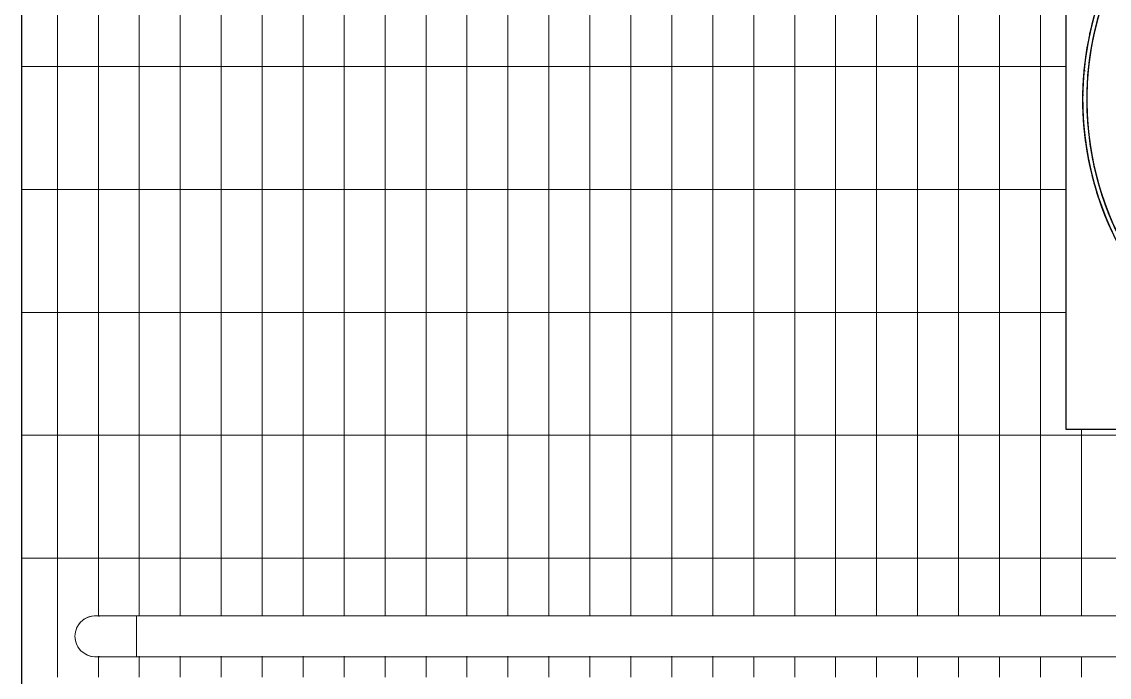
# Model space of a CAD drawing. Header units: millimetres. Extents: x -4391136 to -1798569, y -886572 to -291056.
# Drawn here: x -2387931 to -2386603, y -331587 to -330787 of the extents above; entities that cross this region are included whole.
import ezdxf

# ---------------------------------------------------------------- set-up
doc = ezdxf.new("R2010")
doc.units = ezdxf.units.MM
for name, color, linetype in [('_PP-Dim', 1, 'Continuous'), ('Xref-C-1-PP17-AR-2214-01-B$0$A-FLOR-E', 251, 'Continuous'), ('Xref-C-1-PP17-AR-2214-01-B$0$A-FLOR-HRAL', 251, 'Continuous'), ('Xref-C-1-PP17-AR-2214-01-B$0$A-FLOR-PATT', 251, 'Continuous'), ('Xref-C-1-PP17-AR-2214-01-B$0$A-GENM', 251, 'Continuous'), ('Xref-C-1-PP17-AR-2214-01-B$0$WALL-E', 251, 'Continuous')]:
    doc.layers.add(name, color=color, linetype=linetype)

# ---------------------------------------------------------------- blocks, each defined once
blk = doc.blocks.new('Xref-C-1-PP17-AR-2214-01-B$0$DPA_GM-Cage Ladder_No RC stand - H8700-19601082-ENTRANCE 2 - LOWER ROOF FLOOR PLAN01-flat-1')
at = {"layer": 'Xref-C-1-PP17-AR-2214-01-B$0$A-GENM'}
for p, q in [((784.5333333332092, 253.3412686392548), (784.6502918563783, 252.0936116109951)), ((784.6502918563783, 252.0936116109951), (784.5333333332092, 253.3412686392548)), ((120, 247.5), (25.00000000046566, 247.5)), ((25.00000000046566, 247.5), (125, 247.5)), ((125, 247.5), (120, 247.5)), ((125, 225), (125, 247.5)), ((125, 247.5), (125, 225)), ((678.0713207274675, 227.5), (305, 227.5)), ((305, 227.5), (305, 222.5)), ((400.3939201417379, 227.5), (305, 227.5)), ((400.3939201417379, 227.5), (678.0713207274675, 227.5)), ((24.71869435440749, 225), (80, 225)), ((80, 220), (24.71869435440749, 220)), ((80, 225), (30, 225)), ((30, 220), (80, 220)), ((80, 225), (305, 225)), ((305, 225), (80, 225)), ((80, 220), (305, 220)), ((305, 220), (80, 220)), ((125, 197.5), (125, 220)), ((125, 220), (125, 197.5)), ((305, 222.5), (679.0434464099817, 222.5)), ((305, 222.5), (333.416984627489, 222.5)), ((305, 220), (355, 220)), ((405, 220), (305, 220)), ((341.907054296229, 222.5), (359.7362111830153, 222.5)), ((355, 220), (355, 100)), ((355, 100), (355, 220)), ((355, 220), (355, 100)), ((355, 100), (355, 220)), ((355, 220), (355, 100)), ((355, 100), (355, 220)), ((355, 220), (355, 100)), ((355, 100), (355, 220)), ((355, 220), (660.7046767794527, 220)), ((355, 220), (405, 220)), ((355, 220), (355, 100)), ((355, 95), (355, 220)), ((367.918632987421, 222.5), (382.0068731918, 222.5)), ((387.6209181449376, 222.5), (399.1751731927507, 222.5)), ((679.0434464099817, 222.5), (400.3939201417379, 222.5)), ((405, 100), (405, 222.5)), ((404.9999999967404, 219.9999999994179), (404.9999999967404, 222.4999999994179)), ((405, 100), (405, 222.5)), ((405, 100), (405, 220)), ((405, 220), (405, 100)), ((405, 220), (660.7046767794527, 220)), ((660.7046767794527, 220), (405, 220)), ((405, 100), (405, 220)), ((405, 220), (405, 100)), ((405, 220), (660.7046767794527, 220)), ((660.7046767794527, 220), (405, 220)), ((405, 100), (405, 220)), ((405, 220), (405, 100)), ((405, 220), (660.7046767794527, 220)), ((660.7046767794527, 220), (405, 220)), ((405, 220), (405, 100)), ((660.7046767794527, 220), (405, 220)), ((405, 220), (405, 95)), ((125, 197.5), (25.00000000046566, 197.5)), ((25.00000000046566, 197.5), (120, 197.5)), ((120, 197.5), (125, 197.5)), ((130, 147.5), (125, 147.5)), ((125, 147.5), (130, 147.5)), ((125, 95), (125, 147.5)), ((125, 95), (125, 147.5)), ((130, 147.5), (125, 147.5)), ((125, 147.5), (130, 147.5)), ((125, 95), (125, 147.5)), ((125, 95), (125, 147.5)), ((130, 147.5), (130, 100)), ((130, 100), (130, 147.5)), ((130, 147.5), (130, 100)), ((130, 100), (130, 147.5)), ((125, -345), (125, 95)), ((280, 95), (125, 95)), ((125, 95), (355, 95)), ((355, 95), (125, 95)), ((125, 95), (355, 95)), ((355, 95), (125, 95)), ((125, -345), (125, 95)), ((125, 95), (300, 95)), ((300, 95), (125, 95)), ((125, 95), (125, -345)), ((130, 100), (355, 100)), ((355, 100), (130, 100)), ((130, 100), (355, 100)), ((355, 100), (130, 100)), ((280, -345), (280, 95)), ((300, 95), (300, -345)), ((300, -345), (300, 95)), ((355, 100), (355, 95)), ((355, 100), (355, 95)), ((355, 95), (355, 100)), ((355, 100), (355, 95)), ((355, 95), (355, 100)), ((355, 95), (355, 100)), ((355, 100), (355, 95)), ((355, 95), (405, 95)), ((405, 95), (355, 95)), ((405, 95), (355, 95)), ((355, 95), (405, 95)), ((362.4999999967404, 94.99999999941792), (362.4999999967404, -345.0000000005821)), ((362.4999999967404, 94.99999999941792), (362.4999999967404, -345.0000000005821)), ((362.4999999967404, 94.99999999941792), (362.4999999967404, -345.0000000005821)), ((362.4999999967404, 94.99999999941792), (362.4999999967404, -345.0000000005821)), ((362.4999999967404, 94.99999999941792), (362.4999999967404, -345.0000000005821)), ((362.4999999967404, 94.99999999941792), (362.4999999967404, -345.0000000005821)), ((362.4999999967404, 94.99999999941792), (362.4999999967404, -345.0000000005821)), ((362.4999999967404, 94.99999999941792), (362.4999999967404, -345.0000000005821)), ((362.4999999967404, 94.99999999941792), (362.4999999967404, -345.0000000005821)), ((362.4999999967404, 94.99999999941792), (362.4999999967404, -345.0000000005821)), ((362.4999999967404, 94.99999999941792), (362.4999999967404, -345.0000000005821)), ((362.4999999967404, 94.99999999941792), (362.4999999967404, -345.0000000005821)), ((362.4999999967404, 94.99999999941792), (362.4999999967404, -345.0000000005821)), ((362.4999999967404, 94.99999999941792), (362.4999999967404, -345.0000000005821)), ((362.4999999967404, 94.99999999941792), (362.4999999967404, -345.0000000005821)), ((362.4999999967404, 94.99999999941792), (362.4999999967404, -345.0000000005821)), ((362.4999999967404, 94.99999999941792), (362.4999999967404, -345.0000000005821)), ((362.4999999967404, 94.99999999941792), (362.4999999967404, -345.0000000005821)), ((362.4999999967404, 94.99999999941792), (362.4999999967404, -345.0000000005821)), ((362.4999999967404, 94.99999999941792), (362.4999999967404, -345.0000000005821)), ((362.4999999967404, 94.99999999941792), (362.4999999967404, -345.0000000005821)), ((362.4999999967404, 94.99999999941792), (362.4999999967404, -345.0000000005821)), ((362.4999999967404, 94.99999999941792), (362.4999999967404, -345.0000000005821)), ((362.4999999967404, 94.99999999941792), (362.4999999967404, -345.0000000005821)), ((362.4999999967404, 94.99999999941792), (362.4999999967404, -345.0000000005821)), ((362.4999999967404, 94.99999999941792), (362.4999999967404, -345.0000000005821)), ((362.4999999967404, 94.99999999941792), (362.4999999967404, -345.0000000005821)), ((362.4999999967404, 94.99999999941792), (362.4999999967404, -345.0000000005821)), ((362.4999999967404, 94.99999999941792), (362.4999999967404, -345.0000000005821)), ((363.0962980398908, 95), (396.6348173194565, 95)), ((396.6348173194565, 95), (363.0962980398908, 95)), ((363.0962980398908, 95), (396.6348173194565, 95)), ((396.6348173194565, 95), (363.0962980398908, 95)), ((363.0962980398908, 95), (396.6348173194565, 95)), ((396.6348173194565, 95), (363.0962980398908, 95)), ((363.0962980398908, 95), (396.6348173194565, 95)), ((396.6348173194565, 95), (363.0962980398908, 95)), ((363.0962980398908, 95), (396.6348173194565, 95)), ((396.6348173194565, 95), (363.0962980398908, 95)), ((363.0962980398908, 95), (396.6348173194565, 95)), ((396.6348173194565, 95), (363.0962980398908, 95)), ((363.0962980398908, 95), (396.6348173194565, 95)), ((396.6348173194565, 95), (363.0962980398908, 95)), ((363.0962980398908, 95), (396.6348173194565, 95)), ((396.6348173194565, 95), (363.0962980398908, 95)), ((363.0962980398908, 95), (396.6348173194565, 95)), ((396.6348173194565, 95), (363.0962980398908, 95)), ((363.0962980398908, 95), (396.6348173194565, 95)), ((396.6348173194565, 95), (363.0962980398908, 95)), ((363.0962980398908, 95), (396.6348173194565, 95)), ((396.6348173194565, 95), (363.0962980398908, 95)), ((363.0962980398908, 95), (396.6348173194565, 95)), ((396.6348173194565, 95), (363.0962980398908, 95)), ((363.0962980398908, 95), (396.6348173194565, 95)), ((396.6348173194565, 95), (363.0962980398908, 95)), ((363.0962980398908, 95), (396.6348173194565, 95)), ((396.6348173194565, 95), (363.0962980398908, 95)), ((363.0962980398908, 95), (396.6348173194565, 95)), ((396.6348173194565, 95), (363.0962980398908, 95)), ((363.0962980398908, 95), (396.6348173194565, 95)), ((396.6348173194565, 95), (363.0962980398908, 95)), ((363.0962980398908, 95), (396.6348173194565, 95)), ((396.6348173194565, 95), (363.0962980398908, 95)), ((363.0962980398908, 95), (396.6348173194565, 95)), ((396.6348173194565, 95), (363.0962980398908, 95)), ((363.0962980398908, 95), (396.6348173194565, 95)), ((396.6348173194565, 95), (363.0962980398908, 95)), ((363.0962980398908, 95), (396.6348173194565, 95)), ((396.6348173194565, 95), (363.0962980398908, 95)), ((363.0962980398908, 95), (396.6348173194565, 95)), ((396.6348173194565, 95), (363.0962980398908, 95)), ((363.0962980398908, 95), (396.6348173194565, 95)), ((396.6348173194565, 95), (363.0962980398908, 95)), ((363.0962980398908, 95), (396.6348173194565, 95)), ((396.6348173194565, 95), (363.0962980398908, 95)), ((363.0962980398908, 95), (396.6348173194565, 95)), ((396.6348173194565, 95), (363.0962980398908, 95)), ((363.0962980398908, 95), (396.6348173194565, 95)), ((396.6348173194565, 95), (363.0962980398908, 95)), ((363.0962980398908, 95), (396.6348173194565, 95)), ((396.6348173194565, 95), (363.0962980398908, 95)), ((363.0962980398908, 95), (396.6348173194565, 95)), ((396.6348173194565, 95), (363.0962980398908, 95)), ((363.0962980398908, 95), (396.6348173194565, 95)), ((396.6348173194565, 95), (363.0962980398908, 95)), ((363.0962980398908, 95), (396.6348173194565, 95)), ((396.6348173194565, 95), (363.0962980398908, 95)), ((397.4999999967404, -345.0000000005821), (397.4999999967404, 94.99999999941792)), ((397.4999999967404, -345.0000000005821), (397.4999999967404, 94.99999999941792)), ((397.4999999967404, -345.0000000005821), (397.4999999967404, 94.99999999941792)), ((397.4999999967404, -345.0000000005821), (397.4999999967404, 94.99999999941792)), ((397.4999999967404, -345.0000000005821), (397.4999999967404, 94.99999999941792)), ((397.4999999967404, -345.0000000005821), (397.4999999967404, 94.99999999941792)), ((397.4999999967404, -345.0000000005821), (397.4999999967404, 94.99999999941792)), ((397.4999999967404, -345.0000000005821), (397.4999999967404, 94.99999999941792)), ((397.4999999967404, -345.0000000005821), (397.4999999967404, 94.99999999941792)), ((397.4999999967404, -345.0000000005821), (397.4999999967404, 94.99999999941792)), ((397.4999999967404, -345.0000000005821), (397.4999999967404, 94.99999999941792)), ((397.4999999967404, -345.0000000005821), (397.4999999967404, 94.99999999941792)), ((397.4999999967404, -345.0000000005821), (397.4999999967404, 94.99999999941792)), ((397.4999999967404, -345.0000000005821), (397.4999999967404, 94.99999999941792)), ((397.4999999967404, -345.0000000005821), (397.4999999967404, 94.99999999941792)), ((397.4999999967404, -345.0000000005821), (397.4999999967404, 94.99999999941792)), ((397.4999999967404, -345.0000000005821), (397.4999999967404, 94.99999999941792)), ((397.4999999967404, -345.0000000005821), (397.4999999967404, 94.99999999941792)), ((397.4999999967404, -345.0000000005821), (397.4999999967404, 94.99999999941792)), ((397.4999999967404, -345.0000000005821), (397.4999999967404, 94.99999999941792)), ((397.4999999967404, -345.0000000005821), (397.4999999967404, 94.99999999941792)), ((397.4999999967404, -345.0000000005821), (397.4999999967404, 94.99999999941792)), ((397.4999999967404, -345.0000000005821), (397.4999999967404, 94.99999999941792)), ((397.4999999967404, -345.0000000005821), (397.4999999967404, 94.99999999941792)), ((397.4999999967404, -345.0000000005821), (397.4999999967404, 94.99999999941792)), ((397.4999999967404, -345.0000000005821), (397.4999999967404, 94.99999999941792)), ((397.4999999967404, -345.0000000005821), (397.4999999967404, 94.99999999941792)), ((397.4999999967404, -345.0000000005821), (397.4999999967404, 94.99999999941792)), ((397.4999999967404, -345.0000000005821), (397.4999999967404, 94.99999999941792)), ((517.5103307547979, 105), (405, 105)), ((405, 105), (517.5103307547979, 105)), ((517.5103307547979, 105), (405, 105)), ((405, 105), (517.5103307547979, 105)), ((517.5103307547979, 105), (405, 105)), ((405, 105), (517.5103307547979, 105)), ((517.5103307547979, 105), (405, 105)), ((405, 105), (517.5103307547979, 105)), ((405, 104.4464200589573), (405, 100)), ((405, 100), (405, 104.4464200589573)), ((405, 104.4464200589573), (405, 100)), ((405, 100), (405, 104.4464200589573)), ((405, 104.4464200589573), (405, 100)), ((405, 100), (405, 104.4464200589573)), ((405, 104.4464200589573), (405, 100)), ((405, 100), (405, 104.4464200589573)), ((405, 100), (520, 100)), ((520, 100), (405, 100)), ((405, 100), (520, 100)), ((520, 100), (405, 100)), ((405, 100), (520, 100)), ((520, 100), (405, 100)), ((405, 100), (520, 100)), ((520, 100), (405, 100)), ((405, 95), (405, 100)), ((405, 100), (405, 95)), ((405, 95), (405, 100)), ((1198.34126863908, -89.53333333332557), (1196.854708458297, -89.67268724145833)), ((1196.854708458297, -89.67268724145833), (1198.34126863908, -89.53333333332557)), ((1196.854708458297, -160.3273127584253), (1198.34126863908, -160.4666666666162)), ((1198.34126863908, -160.4666666666162), (1196.854708458297, -160.3273127584253)), ((280, -345), (125, -345)), ((355, -345), (125, -345)), ((125, -397.5), (125, -345)), ((125, -345), (355, -345)), ((125, -397.5), (125, -345)), ((355, -345), (125, -345)), ((125, -397.5), (125, -345)), ((125, -345), (355, -345)), ((125, -397.5), (125, -345)), ((300, -345), (125, -345)), ((125, -345), (300, -345)), ((405, -345), (355, -345)), ((355, -470), (355, -345)), ((355, -345), (355, -350)), ((355, -345), (405, -345)), ((355, -350), (355, -345)), ((355, -345), (355, -350)), ((355, -350), (355, -345)), ((355, -345), (355, -350)), ((355, -350), (355, -345)), ((355, -345), (405, -345)), ((405, -345), (355, -345)), ((355, -345), (355, -350)), ((363.0962980398908, -345), (367.1334999296814, -345)), ((367.1334999296814, -345), (363.0962980398908, -345)), ((363.0962980398908, -345), (367.1334999296814, -345)), ((367.1334999296814, -345), (363.0962980398908, -345)), ((363.0962980398908, -345), (367.1334999296814, -345)), ((367.1334999296814, -345), (363.0962980398908, -345)), ((363.0962980398908, -345), (367.1334999296814, -345)), ((367.1334999296814, -345), (363.0962980398908, -345)), ((363.0962980398908, -345), (367.1334999296814, -345)), ((367.1334999296814, -345), (363.0962980398908, -345)), ((363.0962980398908, -345), (367.1334999296814, -345)), ((367.1334999296814, -345), (363.0962980398908, -345)), ((363.0962980398908, -345), (367.1334999296814, -345)), ((367.1334999296814, -345), (363.0962980398908, -345)), ((363.0962980398908, -345), (367.1334999296814, -345)), ((367.1334999296814, -345), (363.0962980398908, -345)), ((363.0962980398908, -345), (367.1334999296814, -345)), ((367.1334999296814, -345), (363.0962980398908, -345)), ((363.0962980398908, -345), (367.1334999296814, -345)), ((367.1334999296814, -345), (363.0962980398908, -345)), ((363.0962980398908, -345), (367.1334999296814, -345)), ((367.1334999296814, -345), (363.0962980398908, -345)), ((363.0962980398908, -345), (367.1334999296814, -345)), ((367.1334999296814, -345), (363.0962980398908, -345)), ((363.0962980398908, -345), (367.1334999296814, -345)), ((367.1334999296814, -345), (363.0962980398908, -345)), ((363.0962980398908, -345), (367.1334999296814, -345)), ((367.1334999296814, -345), (363.0962980398908, -345)), ((363.0962980398908, -345), (367.1334999296814, -345)), ((367.1334999296814, -345), (363.0962980398908, -345)), ((363.0962980398908, -345), (367.1334999296814, -345)), ((367.1334999296814, -345), (363.0962980398908, -345)), ((363.0962980398908, -345), (367.1334999296814, -345)), ((367.1334999296814, -345), (363.0962980398908, -345)), ((363.0962980398908, -345), (367.1334999296814, -345)), ((367.1334999296814, -345), (363.0962980398908, -345)), ((363.0962980398908, -345), (367.1334999296814, -345)), ((367.1334999296814, -345), (363.0962980398908, -345)), ((363.0962980398908, -345), (367.1334999296814, -345)), ((367.1334999296814, -345), (363.0962980398908, -345)), ((363.0962980398908, -345), (367.1334999296814, -345)), ((367.1334999296814, -345), (363.0962980398908, -345)), ((363.0962980398908, -345), (367.1334999296814, -345)), ((367.1334999296814, -345), (363.0962980398908, -345)), ((363.0962980398908, -345), (367.1334999296814, -345)), ((367.1334999296814, -345), (363.0962980398908, -345)), ((363.0962980398908, -345), (367.1334999296814, -345)), ((367.1334999296814, -345), (363.0962980398908, -345)), ((363.0962980398908, -345), (367.1334999296814, -345)), ((367.1334999296814, -345), (363.0962980398908, -345)), ((363.0962980398908, -345), (367.1334999296814, -345)), ((367.1334999296814, -345), (363.0962980398908, -345)), ((363.0962980398908, -345), (367.1334999296814, -345)), ((367.1334999296814, -345), (363.0962980398908, -345)), ((363.0962980398908, -345), (367.1334999296814, -345)), ((367.1334999296814, -345), (363.0962980398908, -345)), ((363.0962980398908, -345), (367.1334999296814, -345)), ((367.1334999296814, -345), (363.0962980398908, -345)), ((367.6256313291378, -345), (396.6348173194565, -345)), ((396.6348173194565, -345), (367.6256313291378, -345)), ((367.6256313291378, -345), (396.6348173194565, -345)), ((396.6348173194565, -345), (367.6256313291378, -345)), ((367.6256313291378, -345), (396.6348173194565, -345)), ((396.6348173194565, -345), (367.6256313291378, -345)), ((367.6256313291378, -345), (396.6348173194565, -345)), ((396.6348173194565, -345), (367.6256313291378, -345)), ((367.6256313291378, -345), (396.6348173194565, -345)), ((396.6348173194565, -345), (367.6256313291378, -345)), ((367.6256313291378, -345), (396.6348173194565, -345)), ((396.6348173194565, -345), (367.6256313291378, -345)), ((367.6256313291378, -345), (396.6348173194565, -345)), ((396.6348173194565, -345), (367.6256313291378, -345)), ((367.6256313291378, -345), (396.6348173194565, -345)), ((396.6348173194565, -345), (367.6256313291378, -345)), ((367.6256313291378, -345), (396.6348173194565, -345)), ((396.6348173194565, -345), (367.6256313291378, -345)), ((367.6256313291378, -345), (396.6348173194565, -345)), ((396.6348173194565, -345), (367.6256313291378, -345)), ((367.6256313291378, -345), (396.6348173194565, -345)), ((396.6348173194565, -345), (367.6256313291378, -345)), ((367.6256313291378, -345), (396.6348173194565, -345)), ((396.6348173194565, -345), (367.6256313291378, -345)), ((367.6256313291378, -345), (396.6348173194565, -345)), ((396.6348173194565, -345), (367.6256313291378, -345)), ((367.6256313291378, -345), (396.6348173194565, -345)), ((396.6348173194565, -345), (367.6256313291378, -345)), ((367.6256313291378, -345), (396.6348173194565, -345)), ((396.6348173194565, -345), (367.6256313291378, -345)), ((367.6256313291378, -345), (396.6348173194565, -345)), ((396.6348173194565, -345), (367.6256313291378, -345)), ((367.6256313291378, -345), (396.6348173194565, -345)), ((396.6348173194565, -345), (367.6256313291378, -345)), ((367.6256313291378, -345), (396.6348173194565, -345)), ((396.6348173194565, -345), (367.6256313291378, -345)), ((367.6256313291378, -345), (396.6348173194565, -345)), ((396.6348173194565, -345), (367.6256313291378, -345)), ((367.6256313291378, -345), (396.6348173194565, -345)), ((396.6348173194565, -345), (367.6256313291378, -345)), ((367.6256313291378, -345), (396.6348173194565, -345)), ((396.6348173194565, -345), (367.6256313291378, -345)), ((367.6256313291378, -345), (396.6348173194565, -345)), ((396.6348173194565, -345), (367.6256313291378, -345)), ((367.6256313291378, -345), (396.6348173194565, -345)), ((396.6348173194565, -345), (367.6256313291378, -345)), ((367.6256313291378, -345), (396.6348173194565, -345)), ((396.6348173194565, -345), (367.6256313291378, -345)), ((367.6256313291378, -345), (396.6348173194565, -345)), ((396.6348173194565, -345), (367.6256313291378, -345)), ((367.6256313291378, -345), (396.6348173194565, -345)), ((396.6348173194565, -345), (367.6256313291378, -345)), ((367.6256313291378, -345), (396.6348173194565, -345)), ((396.6348173194565, -345), (367.6256313291378, -345)), ((367.6256313291378, -345), (396.6348173194565, -345)), ((396.6348173194565, -345), (367.6256313291378, -345)), ((367.6256313291378, -345), (396.6348173194565, -345)), ((396.6348173194565, -345), (367.6256313291378, -345)), ((405, -345), (405, -470)), ((405, -350), (405, -345)), ((405, -345), (405, -350)), ((405, -350), (405, -345)), ((355, -350), (130, -350)), ((130, -350), (130, -397.5)), ((130, -350), (355, -350)), ((130, -397.5), (130, -350)), ((355, -350), (130, -350)), ((130, -350), (130, -397.5)), ((130, -350), (355, -350)), ((130, -397.5), (130, -350)), ((355, -350), (355, -470)), ((355, -470), (355, -350)), ((355, -350), (355, -470)), ((355, -470), (355, -350)), ((355, -350), (355, -470)), ((355, -470), (355, -350)), ((355, -350), (355, -470)), ((355, -470), (355, -350)), ((355, -350), (355, -470)), ((405, -470), (405, -350)), ((405, -350), (405, -470)), ((520, -350), (405, -350)), ((405, -350), (405, -354.1689009916154)), ((405, -354.1689009916154), (405, -350)), ((405, -350), (520, -350)), ((405, -470), (405, -350)), ((405, -350), (405, -470)), ((520, -350), (405, -350)), ((405, -350), (405, -354.1689009916154)), ((405, -354.1689009916154), (405, -350)), ((405, -350), (520, -350)), ((405, -470), (405, -350)), ((405, -350), (405, -470)), ((520, -350), (405, -350)), ((405, -350), (405, -354.1689009916154)), ((405, -354.1689009916154), (405, -350)), ((405, -350), (520, -350)), ((405, -472.5), (405, -350)), ((405, -350), (405, -470)), ((520, -350), (405, -350)), ((405, -350), (405, -354.1689009916154)), ((405, -354.1689009916154), (405, -350)), ((405, -350), (520, -350)), ((405, -472.5), (405, -350)), ((405, -355), (517.5103307547979, -355)), ((517.5103307547979, -355), (405, -355)), ((405, -355), (517.5103307547979, -355)), ((517.5103307547979, -355), (405, -355)), ((405, -355), (517.5103307547979, -355)), ((517.5103307547979, -355), (405, -355)), ((405, -355), (517.5103307547979, -355)), ((517.5103307547979, -355), (405, -355)), ((130, -397.5), (125, -397.5)), ((125, -397.5), (130, -397.5)), ((130, -397.5), (125, -397.5)), ((125, -397.5), (130, -397.5)), ((120, -447.5), (25.00000000046566, -447.5)), ((25.00000000046566, -447.5), (125, -447.5)), ((125, -447.5), (120, -447.5)), ((125, -470), (125, -447.5)), ((125, -447.5), (125, -470)), ((24.71869435440749, -470), (80, -470)), ((80, -475), (24.71869435440749, -475)), ((80, -470), (30, -470)), ((30, -475), (80, -475)), ((305, -470), (80, -470)), ((80, -470), (305, -470)), ((305, -475), (80, -475)), ((80, -475), (305, -475)), ((125, -497.5), (125, -475)), ((125, -475), (125, -497.5)), ((355, -470), (305, -470)), ((305, -470), (405, -470)), ((679.0434464099817, -472.5), (305, -472.5)), ((305, -472.5), (305, -477.5)), ((333.416984627489, -472.5), (305, -472.5)), ((305, -477.5), (678.0713207274675, -477.5)), ((305, -477.5), (400.3939201417379, -477.5)), ((359.7362111830153, -472.5), (341.907054296229, -472.5)), ((660.7046767794527, -470), (355, -470)), ((405, -470), (355, -470)), ((382.0068731918, -472.5), (367.918632987421, -472.5)), ((399.1751731927507, -472.5), (387.6209181449376, -472.5)), ((400.3939201417379, -472.5), (679.0434464099817, -472.5)), ((678.0713207274675, -477.5), (400.3939201417379, -477.5)), ((660.7046767794527, -470), (405, -470)), ((405, -470), (660.7046767794527, -470)), ((660.7046767794527, -470), (405, -470)), ((405, -470), (660.7046767794527, -470)), ((660.7046767794527, -470), (405, -470)), ((405, -470), (660.7046767794527, -470)), ((405, -470), (660.7046767794527, -470)), ((404.9999999967404, -472.5000000005821), (404.9999999967404, -470.0000000005821)), ((125, -497.5), (25.00000000046566, -497.5)), ((25.00000000046566, -497.5), (120, -497.5)), ((120, -497.5), (125, -497.5)), ((784.6502918563783, -502.0936116109369), (784.5333333332092, -503.3412686391966)), ((784.5333333332092, -503.3412686391966), (784.6502918563783, -502.0936116109369))]:
    blk.add_line(p, q, dxfattribs=at)
for centre, radius, start, end in [((820, -125), 380.0000000000003, 248.0685806827577, 111.9314193172423), ((820, -125), 380.0000000000003, 0.02103232404958948, 111.9314193172423), ((820, -125), 380.0000000000002, 91.98451101440389, 96.8268939508944), ((820, -125), 380.0000000000002, 91.98451101440389, 96.8268939508944), ((820, -125), 380.0000000000001, 95.36016817981313, 96.8268939508944), ((820, -125), 380.0000000000002, 95.36016817981313, 96.8268939508944), ((820, -125), 380.0000000000001, 95.36016817981313, 96.8268939508944), ((820, -125), 380.0000000000002, 95.36016817981313, 96.8268939508944), ((820, -125), 379.9999999999999, 95.36016817981313, 96.8268939508944), ((820, -125), 380.0000000000002, 95.36016817981313, 96.8268939508944), ((820, -124.9999999999418), 380.0000000000001, 93.11852086635277, 95.35540060921474), ((820, -124.9999999999418), 380.0000000000002, 93.11852086635277, 95.35540060921474), ((820, -125), 380.0000000000001, 91.98451101440389, 93.12195460506179), ((820, -125), 380.0000000000001, 91.98451101440389, 93.12195460506179), ((820, -125), 380.0000000000002, 91.98451101440389, 93.12195460506179), ((820, -125), 380.0000000000001, 91.98451101440389, 93.12195460506179), ((820, -125), 380.0000000000002, 91.98451101440389, 93.12195460506179), ((820, -125), 380.0000000000002, 91.98451101440389, 93.12195460506179), ((820, -124.9999999999418), 380.0000000000001, 84.64459939078527, 91.09946993205189), ((820, -124.9999999999418), 380.0000000000001, 84.64459939078527, 91.09946993205189), ((820, -125), 380.0000000000002, 81.76396954026531, 86.57463597623178), ((820, -125), 380.0000000000001, 81.76396954026531, 86.57463597623178), ((820, -125), 380.0000000000002, 81.76396954026531, 84.64978378124182), ((820, -125), 380, 81.76396954026531, 84.64978378124182), ((820, -125), 380.0000000000002, 81.76396954026531, 84.64978378124182), ((820, -125), 380.0000000000001, 81.76396954026531, 84.64978378124182), ((820, -125), 380.0000000000002, 81.76396954026531, 84.64978378124182), ((820, -125), 380.0000000000001, 81.76396954026531, 84.64978378124182), ((820, -125), 375.0000000000003, 247.9210312052437, 112.0789687947563), ((820, -125), 375.0000000000001, 0.02131305218191263, 112.0789687947563), ((820, -125), 379.9999999999999, 102.2050627559271, 107.0731241766243), ((820, -125), 380.0000000000003, 102.2050627559271, 107.0731241766243), ((820, -125), 380, 102.2050627559271, 107.0731241766243), ((820, -125), 380.0000000000003, 102.2050627559271, 107.0731241766243), ((820, -125), 379.9999999999999, 102.2050627559271, 107.0731241766243), ((820, -125), 380.0000000000003, 102.2050627559271, 107.0731241766243), ((820, -125), 379.9999999999999, 102.2050627559271, 107.0731241766243), ((820, -125), 380.0000000000003, 102.2050627559271, 107.0731241766243), ((820, -125), 375.0000000000002, 96.69158194745178, 102.0623111951524), ((820, -125), 375, 96.69158194745178, 102.0623111951524), ((820, -125), 375.0000000000003, 96.69158194745178, 102.0623111951524), ((820, -125), 375, 96.69158194745178, 102.0623111951524), ((820, -125), 375.0000000000003, 96.69158194745178, 102.0623111951524), ((820, -125), 375, 96.69158194745178, 102.0623111951524), ((820, -125), 375.0000000000003, 96.69158194745178, 102.0623111951524), ((820, -125), 375, 96.69158194745178, 102.0623111951524), ((820, -124.9999999999418), 375.0000000000001, 91.43164512156915, 92.45427247845149), ((820, -124.9999999999418), 375.0000000000001, 91.43164512156915, 92.45427247845149), ((820, -125), 375.0000000000002, 86.45364982955508, 91.85607500530926), ((820, -125), 375.0000000000002, 86.45364982955508, 91.85607500530926), ((820, -125), 375.0000000000001, 86.45364982955508, 91.42834775468145), ((820, -125), 375.0000000000001, 86.45364982955508, 91.42834775468145), ((820, -125), 375.0000000000002, 86.45364982955508, 91.42834775468145), ((820, -125), 375.0000000000002, 86.45364982955508, 91.42834775468145), ((820, -125), 375.0000000000001, 86.45364982955508, 91.42834775468145), ((820, -125), 375.0000000000001, 86.45364982955508, 91.42834775468145), ((820, -125), 375, 76.20729138988862, 81.6498399243073), ((820, -125), 375.0000000000002, 76.20729138988862, 81.6498399243073), ((820, -125), 375.0000000000001, 76.20729138988862, 81.6498399243073), ((820, -125), 375.0000000000002, 76.20729138988862, 81.6498399243073), ((820, -125), 375, 76.20729138988862, 81.6498399243073), ((820, -125), 375.0000000000002, 76.20729138988862, 81.6498399243073), ((820, -125), 375.0000000000001, 76.20729138988862, 81.6498399243073), ((820, -125), 375.0000000000002, 76.20729138988862, 81.6498399243073), ((820, -125), 380.0000000000003, 71.54343827964442, 76.31393949156411), ((820, -125), 380, 71.54343827964442, 76.31393949156411), ((820, -125), 380.0000000000003, 71.54343827964442, 76.31393949156411), ((820, -125), 379.9999999999999, 71.54343827964442, 76.31393949156411), ((820, -125), 380.0000000000003, 71.54343827964442, 76.31393949156411), ((820, -125), 380, 71.54343827964442, 76.31393949156411), ((820, -125), 380.0000000000003, 71.54343827964442, 76.31393949156411), ((820, -125), 379.9999999999999, 71.54343827964442, 76.31393949156411), ((820, -125), 375.0000000000004, 106.9234952935674, 143.1301023434838), ((820, -125), 374.9999999999999, 106.9234952935674, 143.1301023434838), ((820, -125), 375.0000000000004, 106.9234952935674, 143.1301023434838), ((820, -125), 374.9999999999999, 106.9234952935674, 143.1301023434838), ((820, -125), 375.0000000000004, 106.9234952935674, 143.1301023434838), ((820, -125), 374.9999999999999, 106.9234952935674, 143.1301023434838), ((820, -125), 375.0000000000004, 106.9234952935674, 143.1301023434838), ((820, -125), 374.9999999999999, 106.9234952935674, 143.1301023434838), ((820, -125), 374.9999999999999, 65.94861759170742, 71.44360598691709), ((820, -125), 375.0000000000003, 65.94861759170742, 71.44360598691709), ((820, -125), 374.9999999999998, 65.94861759170742, 71.44360598691709), ((820, -125), 375.0000000000003, 65.94861759170742, 71.44360598691709), ((820, -125), 374.9999999999998, 65.94861759170742, 71.44360598691709), ((820, -125), 375.0000000000003, 65.94861759170742, 71.44360598691709), ((820, -125), 374.9999999999999, 65.94861759170742, 71.44360598691709), ((820, -125), 375.0000000000003, 65.94861759170742, 71.44360598691709), ((820, -125), 379.9999999999998, 114.7839780623243, 142.7522190946124), ((820, -125), 380.0000000000005, 114.7839780623243, 142.7522190946124), ((820, -125), 379.9999999999998, 114.7839780623243, 142.7522190946124), ((820, -125), 380.0000000000005, 114.7839780623243, 142.7522190946124), ((820, -125), 379.9999999999998, 114.7839780623243, 142.7522190946124), ((820, -125), 380.0000000000005, 114.7839780623243, 142.7522190946124), ((820, -125), 379.9999999999998, 114.7839780623243, 142.7522190946124), ((820, -125), 380.0000000000005, 114.7839780623243, 142.7522190946124), ((820, -125), 380.0000000000004, 61.32291712189586, 66.04090998176507), ((820, -125), 379.9999999999999, 61.32291712189586, 66.04090998176507), ((820, -125), 380.0000000000004, 61.32291712189586, 66.04090998176507), ((820, -125), 379.9999999999999, 61.32291712189586, 66.04090998176507), ((820, -125), 380.0000000000004, 61.32291712189586, 66.04091001020953), ((820, -125), 379.9999999999999, 61.32291712189586, 66.04091001020953), ((820, -125), 380.0000000000003, 61.32291712189586, 66.04090998176507), ((820, -125), 379.9999999999998, 61.32291712189586, 66.04090998176507), ((820, -125), 374.9999999999998, 55.67091098655195, 61.23737315343332), ((820, -125), 375.0000000000005, 55.67091098655195, 61.23737315343332), ((820, -125), 374.9999999999998, 55.67091098655195, 61.23737315343332), ((820, -125), 375.0000000000003, 55.67091098655195, 61.23737315343332), ((820, -125), 374.9999999999998, 55.67091098655195, 61.23737315343332), ((820, -125), 375.0000000000003, 55.67091098655195, 61.23737315343332), ((820, -125), 374.9999999999999, 55.67091098655195, 61.23737315343332), ((820, -125), 375.0000000000004, 55.67091098655195, 61.23737315343332), ((820, -125), 380.0000000000004, 51.32706462649349, 55.74882073252002), ((820, -125), 379.9999999999998, 51.32706462649349, 55.74882073252002), ((820, -125), 380.0000000000004, 51.32706462649349, 55.74882073252002), ((820, -125), 379.9999999999998, 51.32706462649349, 55.74882073252002), ((820, -125), 380.0000000000004, 51.32706462649349, 55.74882073252002), ((820, -125), 379.9999999999998, 51.32706462649349, 55.74882073252002), ((820, -125), 380.0000000000004, 51.32706462649349, 55.74882073252002), ((820, -125), 379.9999999999998, 51.32706462649349, 55.74882073252002), ((820, -125), 374.9999999999998, 45.36148304340537, 51.03114148851928), ((820, -125), 375.0000000000004, 45.36148304340537, 51.03114148851928), ((820, -125), 374.9999999999998, 45.36148304340537, 51.03114148851928), ((820, -125), 375.0000000000003, 45.36148304340537, 51.03114148851928), ((820, -125), 374.9999999999998, 45.36148304340537, 51.03114148851928), ((820, -125), 375.0000000000003, 45.36148304340537, 51.03114148851928), ((820, -125), 374.9999999999998, 45.36148304340537, 51.03114148851928), ((820, -125), 375.0000000000003, 45.36148304340537, 51.03114148851928), ((820, -125), 380.0000000000005, 41.06165168329775, 45.42496543449718), ((820, -125), 379.9999999999997, 41.06165168329775, 45.42496543449718), ((820, -125), 380.0000000000005, 41.06165168329775, 45.42496543449718), ((820, -125), 379.9999999999998, 41.06165168329775, 45.42496543449718), ((820, -125), 380.0000000000005, 41.06165168329775, 45.42496543449718), ((820, -125), 379.9999999999998, 41.06165168329775, 45.42496543449718), ((820, -125), 380.0000000000005, 41.06165168329775, 45.42496543449718), ((820, -125), 379.9999999999998, 41.06165168329775, 45.42496543449718), ((820, -125), 374.9999999999998, 34.99314409369742, 40.82491091056234), ((820, -125), 375.0000000000005, 34.99314409369742, 40.82491091056234), ((820, -125), 374.9999999999997, 34.99314409369742, 40.82491091056234), ((820, -125), 375.0000000000005, 34.99314409369742, 40.82491091056234), ((820, -125), 374.9999999999997, 34.99314409369742, 40.82491091056234), ((820, -125), 375.0000000000004, 34.99314409369742, 40.82491091056234), ((820, -125), 374.9999999999997, 34.99314409369742, 40.82491091056234), ((820, -125), 375.0000000000005, 34.99314409369742, 40.82491091056234), ((820, -125), 380.0000000000004, 30.79623877741736, 35.04211644448458), ((820, -125), 379.9999999999998, 30.79623877741736, 35.04211644448458), ((820, -125), 380.0000000000004, 30.79623877741736, 35.04211644448458), ((820, -125), 379.9999999999998, 30.79623877741736, 35.04211644448458), ((820, -125), 380.0000000000004, 30.79623877741736, 35.04211644448458), ((820, -125), 379.9999999999998, 30.79623877741736, 35.04211644448458), ((820, -125), 380.0000000000004, 30.79623877741736, 35.04211644448458), ((820, -125), 379.9999999999998, 30.79623877741736, 35.04211644448458), ((820, -125), 374.9999999999998, 20.44715747256991, 30.6573832002955), ((820, -125), 375.0000000000003, 20.44715747256991, 30.6573832002955), ((820, -125), 374.9999999999998, 20.44715747256991, 30.6573832002955), ((820, -125), 375.0000000000003, 20.44715747256991, 30.6573832002955), ((820, -125), 374.9999999999999, 20.44715747256991, 30.6573832002955), ((820, -125), 375.0000000000003, 20.44715747256991, 30.6573832002955), ((820, -125), 374.9999999999998, 20.44715747256991, 30.6573832002955), ((820, -125), 375.0000000000003, 20.44715747256991, 30.6573832002955), ((820, -125), 380.0000000000003, 20.53082584089652, 24.52948165554428), ((820, -125), 379.9999999999999, 20.53082584089652, 24.52948165554428), ((820, -125), 380.0000000000003, 20.53082584089652, 24.52948165554428), ((820, -125), 379.9999999999999, 20.53082584089652, 24.52948165554428), ((820, -125), 380.0000000000003, 20.53082584089652, 24.52948165554428), ((820, -125), 379.9999999999998, 20.53082584089652, 24.52948165554428), ((820, -125), 380.0000000000003, 20.53082584089652, 24.52948165554428), ((820, -125), 379.9999999999999, 20.53082584089652, 24.52948165554428), ((820, -125), 374.9999999999998, 10.22357873550901, 20.37985498672909), ((820, -125), 375.0000000000002, 10.22357873550901, 20.37985498672909), ((820, -125), 374.9999999999998, 10.22357873550901, 20.37985498672909), ((820, -125), 375.0000000000002, 10.22357873550901, 20.37985498672909), ((820, -125), 374.9999999999999, 10.22357873550901, 20.37985498672909), ((820, -125), 375.0000000000002, 10.22357873550901, 20.37985498672909), ((820, -125), 374.9999999999998, 10.22357873550901, 20.37985498672909), ((820, -125), 375.0000000000002, 10.22357873550901, 20.37985498672909), ((820, -125), 380.0000000000002, 10.26541292298453, 13.62748985392432), ((820, -125), 379.9999999999999, 10.26541292298453, 13.62748985392432), ((820, -125), 380.0000000000002, 10.26541292298453, 13.62748985392432), ((820, -125), 379.9999999999999, 10.26541292298453, 13.62748985392432), ((820, -125), 380.0000000000002, 10.26541292298453, 13.62748985392432), ((820, -125), 379.9999999999999, 10.26541292298453, 13.62748985392432), ((820, -125), 380.0000000000002, 10.26541292298453, 13.62748985392432), ((820, -125), 379.9999999999999, 10.26541292298453, 13.62748985392432), ((820, -125), 374.9999999999999, 0.02131381590906693, 10.18936310162296), ((820, -125), 375.0000000000001, 0.02131381590906693, 10.18936310162296), ((820, -125), 374.9999999999999, 0.02131381590906693, 10.18936310162296), ((820, -125), 375.0000000000001, 0.02131381590906693, 10.18936310162296), ((820, -125), 375, 0.02131381590906693, 10.18936310162296), ((820, -125), 375.0000000000001, 0.02131381590906693, 10.18936310162296), ((820, -125), 374.9999999999999, 0.02131381590906693, 10.18936310162296), ((820, -125), 375.0000000000001, 0.02131381590906693, 10.18936310162296), ((820, -124.9999999999418), 380.0000000000001, 0.02095242950817252, 5.355400611601413), ((820, -124.9999999999418), 380.0000000000001, 0.02095242950817252, 5.355400611601413), ((820, -125), 380.0000000000004, 248.0685806827577, 0), ((820, -125), 375.0000000000003, 247.9210312052437, 0), ((820, -125), 375.0000000000005, 349.810636898377, 0), ((820, -125), 375.0000000000001, 349.810636898377, 0), ((820, -125), 375.0000000000005, 349.810636898377, 0), ((820, -125), 375.0000000000001, 349.810636898377, 0), ((820, -125), 375.0000000000005, 349.810636898377, 0), ((820, -125), 374.9999999999999, 349.810636898377, 0), ((820, -125), 375.0000000000005, 349.810636898377, 0), ((820, -125), 375.0000000000001, 349.810636898377, 0), ((820, -124.9999999999418), 380, 354.6445993883986, 0), ((820, -124.9999999999418), 380.0000000000005, 354.6445993883986, 0), ((820, -125), 375.0000000000002, 339.6201450132709, 349.776421264491), ((820, -125), 374.9999999999998, 339.6201450132709, 349.776421264491), ((820, -125), 375.0000000000002, 339.6201450132709, 349.776421264491), ((820, -125), 374.9999999999998, 339.6201450132709, 349.776421264491), ((820, -125), 375.0000000000003, 339.6201450132709, 349.776421264491), ((820, -125), 374.9999999999999, 339.6201450132709, 349.776421264491), ((820, -125), 375.0000000000002, 339.6201450132709, 349.776421264491), ((820, -125), 374.9999999999998, 339.6201450132709, 349.776421264491), ((820, -125), 379.9999999999999, 346.3725101460757, 349.7345870770154), ((820, -125), 380.0000000000003, 346.3725101460757, 349.7345870770154), ((820, -125), 379.9999999999999, 346.3725101460757, 349.7345870770154), ((820, -125), 380.0000000000003, 346.3725101460757, 349.7345870770154), ((820, -125), 379.9999999999999, 346.3725101460757, 349.7345870770154), ((820, -125), 380.0000000000003, 346.3725101460757, 349.7345870770154), ((820, -125), 379.9999999999999, 346.3725101460757, 349.7345870770154), ((820, -125), 380.0000000000003, 346.3725101460757, 349.7345870770154), ((820, -125), 375.0000000000003, 329.3426167997045, 339.5528425274301), ((820, -125), 374.9999999999999, 329.3426167997045, 339.5528425274301), ((820, -125), 375.0000000000003, 329.3426167997045, 339.5528425274301), ((820, -125), 374.9999999999998, 329.3426167997045, 339.5528425274301), ((820, -125), 375.0000000000003, 329.3426167997045, 339.5528425274301), ((820, -125), 374.9999999999998, 329.3426167997045, 339.5528425274301), ((820, -125), 375.0000000000003, 329.3426167997045, 339.5528425274301), ((820, -125), 374.9999999999998, 329.3426167997045, 339.5528425274301), ((820, -125), 379.9999999999998, 335.4705183444557, 339.4691741591035), ((820, -125), 380.0000000000003, 335.4705183444557, 339.4691741591035), ((820, -125), 379.9999999999998, 335.4705183444557, 339.4691741591035), ((820, -125), 380.0000000000003, 335.4705183444557, 339.4691741591035), ((820, -125), 379.9999999999999, 335.4705183444557, 339.4691741591035), ((820, -125), 380.0000000000003, 335.4705183444557, 339.4691741591035), ((820, -125), 379.9999999999998, 335.4705183444557, 339.4691741591035), ((820, -125), 380.0000000000003, 335.4705183444557, 339.4691741591035), ((820, -125), 379.9999999999998, 324.9578835555154, 329.2037612225826), ((820, -125), 380.0000000000003, 324.9578835555154, 329.2037612225826), ((820, -125), 379.9999999999998, 324.9578835555154, 329.2037612225826), ((820, -125), 380.0000000000003, 324.9578835555154, 329.2037612225826), ((820, -125), 379.9999999999998, 324.9578835555154, 329.2037612225826), ((820, -125), 380.0000000000003, 324.9578835555154, 329.2037612225826), ((820, -125), 379.9999999999998, 324.9578835555154, 329.2037612225826), ((820, -125), 380.0000000000003, 324.9578835555154, 329.2037612225826), ((820, -125), 375.0000000000004, 319.1750890894377, 325.0068559063026), ((820, -125), 374.9999999999998, 319.1750890894377, 325.0068559063026), ((820, -125), 375.0000000000004, 319.1750890894377, 325.0068559063026), ((820, -125), 374.9999999999997, 319.1750890894377, 325.0068559063026), ((820, -125), 375.0000000000005, 319.1750890894377, 325.0068559063026), ((820, -125), 374.9999999999998, 319.1750890894377, 325.0068559063026), ((820, -125), 375.0000000000004, 319.1750890894377, 325.0068559063026), ((820, -125), 374.9999999999998, 319.1750890894377, 325.0068559063026), ((820, -125), 380.0000000000004, 217.2477809053876, 245.2160219376757), ((820, -125), 379.9999999999998, 217.2477809053876, 245.2160219376757), ((820, -125), 380.0000000000004, 217.2477809053876, 245.2160219376757), ((820, -125), 379.9999999999998, 217.2477809053876, 245.2160219376757), ((820, -125), 380.0000000000004, 217.2477809053876, 245.2160219376757), ((820, -125), 379.9999999999999, 217.2477809053876, 245.2160219376757), ((820, -125), 380.0000000000004, 217.2477809053876, 245.2160219376757), ((820, -125), 379.9999999999998, 217.2477809053876, 245.2160219376757), ((820, -125), 374.9999999999999, 216.8698976565162, 253.0765047064326), ((820, -125), 375.0000000000003, 216.8698976565162, 253.0765047064326), ((820, -125), 375, 216.8698976565162, 253.0765047064326), ((820, -125), 375.0000000000003, 216.8698976565162, 253.0765047064326), ((820, -125), 375.0000000000001, 216.8698976565162, 253.0765047064326), ((820, -125), 375.0000000000004, 216.8698976565162, 253.0765047064326), ((820, -125), 375, 216.8698976565162, 253.0765047064326), ((820, -125), 375.0000000000003, 216.8698976565162, 253.0765047064326), ((820, -125), 379.9999999999997, 314.5750345655028, 318.9383483167023), ((820, -125), 380.0000000000004, 314.5750345655028, 318.9383483167023), ((820, -125), 379.9999999999997, 314.5750345655028, 318.9383483167023), ((820, -125), 380.0000000000004, 314.5750345655028, 318.9383483167023), ((820, -125), 379.9999999999998, 314.5750345655028, 318.9383483167023), ((820, -125), 380.0000000000004, 314.5750345655028, 318.9383483167023), ((820, -125), 379.9999999999997, 314.5750345655028, 318.9383483167023), ((820, -125), 380.0000000000004, 314.5750345655028, 318.9383483167023), ((820, -125), 375.0000000000004, 308.9688585114807, 314.6385169565946), ((820, -125), 374.9999999999998, 308.9688585114807, 314.6385169565946), ((820, -125), 375.0000000000004, 308.9688585114807, 314.6385169565946), ((820, -125), 374.9999999999997, 308.9688585114807, 314.6385169565946), ((820, -125), 375.0000000000005, 308.9688585114807, 314.6385169565946), ((820, -125), 374.9999999999999, 308.9688585114807, 314.6385169565946), ((820, -125), 375.0000000000004, 308.9688585114807, 314.6385169565946), ((820, -125), 374.9999999999997, 308.9688585114807, 314.6385169565946), ((820, -125), 379.9999999999997, 304.25117926748, 308.6729353735065), ((820, -125), 380.0000000000003, 304.25117926748, 308.6729353735065), ((820, -125), 379.9999999999999, 304.25117926748, 308.6729353735065), ((820, -125), 380.0000000000003, 304.25117926748, 308.6729353735065), ((820, -125), 379.9999999999999, 304.25117926748, 308.6729353735065), ((820, -125), 380.0000000000004, 304.25117926748, 308.6729353735065), ((820, -125), 379.9999999999999, 304.25117926748, 308.6729353735065), ((820, -125), 380.0000000000003, 304.25117926748, 308.6729353735065), ((820, -125), 375.0000000000004, 298.7626268465667, 304.329089013448), ((820, -125), 374.9999999999998, 298.7626268465667, 304.329089013448), ((820, -125), 375.0000000000004, 298.7626268465667, 304.329089013448), ((820, -125), 374.9999999999998, 298.7626268465667, 304.329089013448), ((820, -125), 375.0000000000005, 298.7626268465667, 304.329089013448), ((820, -125), 374.9999999999998, 298.7626268465667, 304.329089013448), ((820, -125), 375.0000000000004, 298.7626268465667, 304.329089013448), ((820, -125), 374.9999999999998, 298.7626268465667, 304.329089013448), ((820, -125), 379.9999999999998, 293.959090018235, 298.6770828781041), ((820, -125), 380.0000000000004, 293.959090018235, 298.6770828781041), ((820, -125), 379.9999999999999, 293.9590899897905, 298.6770828781041), ((820, -125), 380.0000000000003, 293.9590899897905, 298.6770828781041), ((820, -125), 379.9999999999999, 293.959090018235, 298.6770828781041), ((820, -125), 380.0000000000004, 293.959090018235, 298.6770828781041), ((820, -125), 379.9999999999999, 293.959090018235, 298.6770828781041), ((820, -125), 380.0000000000003, 293.959090018235, 298.6770828781041), ((820, -125), 375.0000000000003, 288.5563940130829, 294.0513824082926), ((820, -125), 374.9999999999999, 288.5563940130829, 294.0513824082926), ((820, -125), 375.0000000000003, 288.5563940130829, 294.0513824082926), ((820, -125), 374.9999999999999, 288.5563940130829, 294.0513824082926), ((820, -125), 375.0000000000003, 288.5563940130829, 294.0513824082926), ((820, -125), 374.9999999999999, 288.5563940130829, 294.0513824082926), ((820, -125), 375.0000000000003, 288.5563940130829, 294.0513824082926), ((820, -125), 374.9999999999999, 288.5563940130829, 294.0513824082926), ((820, -125), 380.0000000000003, 252.9268758233757, 257.7949372440729), ((820, -125), 379.9999999999999, 252.9268758233757, 257.7949372440729), ((820, -125), 380.0000000000003, 252.9268758233757, 257.7949372440729), ((820, -125), 379.9999999999999, 252.9268758233757, 257.7949372440729), ((820, -125), 380.0000000000003, 252.9268758233757, 257.7949372440729), ((820, -125), 380.0000000000001, 252.9268758233757, 257.7949372440729), ((820, -125), 380.0000000000003, 252.9268758233757, 257.7949372440729), ((820, -125), 380, 252.9268758233757, 257.7949372440729), ((820, -125), 375.0000000000002, 278.3501600756927, 283.7927086101114), ((820, -125), 375, 278.3501600756927, 283.7927086101114), ((820, -125), 375.0000000000002, 278.3501600756927, 283.7927086101114), ((820, -125), 374.9999999999999, 278.3501600756927, 283.7927086101114), ((820, -125), 375.0000000000003, 278.3501600756927, 283.7927086101114), ((820, -125), 375, 278.3501600756927, 283.7927086101114), ((820, -125), 375.0000000000002, 278.3501600756927, 283.7927086101114), ((820, -125), 374.9999999999999, 278.3501600756927, 283.7927086101114), ((820, -125), 379.9999999999999, 283.6860605084359, 288.4565617203556), ((820, -125), 380.0000000000003, 283.6860605084359, 288.4565617203556), ((820, -125), 380, 283.6860605084359, 288.4565617203556), ((820, -125), 380.0000000000002, 283.6860605084359, 288.4565617203556), ((820, -125), 380.0000000000001, 283.6860605084359, 288.4565617203556), ((820, -125), 380.0000000000003, 283.6860605084359, 288.4565617203556), ((820, -125), 380, 283.6860605084359, 288.4565617203556), ((820, -125), 380.0000000000003, 283.6860605084359, 288.4565617203556), ((820, -125), 374.9999999999999, 257.9376888048476, 263.3084180525482), ((820, -125), 375.0000000000001, 257.9376888048476, 263.3084180525482), ((820, -125), 374.9999999999999, 257.9376888048476, 263.3084180525482), ((820, -125), 375.0000000000002, 257.9376888048476, 263.3084180525482), ((820, -125), 375.0000000000001, 257.9376888048476, 263.3084180525482), ((820, -125), 375.0000000000002, 257.9376888048476, 263.3084180525482), ((820, -125), 374.9999999999999, 257.9376888048476, 263.3084180525482), ((820, -125), 375.0000000000002, 257.9376888048476, 263.3084180525482), ((820, -125), 380.0000000000002, 263.1731060491056, 264.6398318201869), ((820, -125), 380.0000000000001, 263.1731060491056, 264.6398318201869), ((820, -125), 380.0000000000002, 263.1731060491056, 264.6398318201869), ((820, -125), 380, 263.1731060491056, 264.6398318201869), ((820, -125), 380.0000000000003, 263.1731060491056, 264.6398318201869), ((820, -125), 380.0000000000001, 263.1731060491056, 264.6398318201869), ((820, -125), 380.0000000000002, 263.1731060491056, 268.0154889855961), ((820, -125), 380, 263.1731060491056, 268.0154889855961), ((820, -124.9999999999418), 380.0000000000002, 264.6445993907852, 266.8814791336472), ((820, -124.9999999999418), 380.0000000000001, 264.6445993907852, 266.8814791336472), ((820, -125), 380.0000000000002, 266.8780453949382, 268.0154889855961), ((820, -125), 380.0000000000001, 266.8780453949382, 268.0154889855961), ((820, -125), 380.0000000000001, 266.8780453949382, 268.0154889855961), ((820, -125), 380, 266.8780453949382, 268.0154889855961), ((820, -125), 380.0000000000002, 266.8780453949382, 268.0154889855961), ((820, -125), 380.0000000000001, 266.8780453949382, 268.0154889855961), ((820, -124.9999999999418), 375.0000000000001, 267.5457275215485, 268.5683548784309), ((820, -124.9999999999418), 375.0000000000002, 267.5457275215485, 268.5683548784309), ((820, -125), 375.0000000000002, 268.1439249946907, 273.5463501704449), ((820, -125), 375.0000000000001, 268.1439249946907, 273.5463501704449), ((820, -125), 375.0000000000001, 268.5716522453185, 273.5463501704449), ((820, -125), 375.0000000000002, 268.5716522453185, 273.5463501704449), ((820, -125), 375.0000000000001, 268.5716522453185, 273.5463501704449), ((820, -125), 375.0000000000001, 268.5716522453185, 273.5463501704449), ((820, -125), 375.0000000000001, 268.5716522453185, 273.5463501704449), ((820, -125), 375.0000000000001, 268.5716522453185, 273.5463501704449), ((820, -124.9999999999418), 380.0000000000001, 268.9005300679481, 275.3554006092148), ((820, -124.9999999999418), 380.0000000000002, 268.9005300679481, 275.3554006092148), ((820, -125), 380.0000000000001, 273.4253640237683, 278.2360304597347), ((820, -125), 380.0000000000002, 273.4253640237683, 278.2360304597347), ((820, -125), 380.0000000000001, 275.3502162187582, 278.2360304597347), ((820, -125), 380.0000000000002, 275.3502162187582, 278.2360304597347), ((820, -125), 380, 275.3502162187582, 278.2360304597347), ((820, -125), 380.0000000000002, 275.3502162187582, 278.2360304597347), ((820, -125), 380, 275.3502162187582, 278.2360304597347), ((820, -125), 380.0000000000002, 275.3502162187582, 278.2360304597347)]:
    blk.add_arc(centre, radius, start, end, dxfattribs=at)
blk = doc.blocks.new('Xref-C-1-PP17-AR-2214-01-B$0$Top Rail Type - Top Rail_Internal_-V11-ENTRANCE 2 - LOWER ROOF FLOOR PLAN01-flat-1')
at = {"layer": 'Xref-C-1-PP17-AR-2214-01-B$0$A-FLOR-HRAL', "lineweight": 9}
for p, q in [((-2733817.744708746, -509208.9466707953), (-2733817.744708746, -507248.9466707953)), ((-2733767.744708746, -509208.9466707953), (-2733767.744708746, -507248.9466707953)), ((-2733817.744708746, -509208.9466707953), (-2733767.744708746, -509208.9466707953))]:
    blk.add_line(p, q, dxfattribs=at)
blk = doc.blocks.new('Xref-C-1-PP17-AR-2214-01-B$0$Top Rail Type - Top Rail_Internal_-11482200-ENTRANCE 2 - LOWER ROOF FLOOR PLAN01-flat-1')
at = {"layer": 'Xref-C-1-PP17-AR-2214-01-B$0$A-FLOR-HRAL', "lineweight": 9}
for p, q in [((-2733817.744708749, -507248.9466707958), (-2733817.744708749, -509208.9466707958)), ((-2733767.744708749, -509208.9466707958), (-2733767.744708749, -507248.9466707958)), ((-2733768.596563089, -509208.9466707953), (-2733816.892854404, -509208.9466707953)), ((-2733816.892854404, -509208.9466707953), (-2733768.596563089, -509208.9466707953))]:
    blk.add_line(p, q, dxfattribs=at)
blk = doc.blocks.new('Xref-C-1-PP17-AR-2214-01-B$0$Railing - Post Start-V9-ENTRANCE 2 - LOWER ROOF FLOOR PLAN01-flat-2')
at = {"layer": 'Xref-C-1-PP17-AR-2214-01-B$0$A-FLOR-HRAL', "lineweight": 9}
for p, q in [((-50.00000000279397, 49.99999999941792), (-50.00000000279397, -5.820766091346741e-10)), ((-0.8518543429672718, 50.00000000005821), (-49.14814565703273, 50.00000000005821)), ((-49.14814565703273, 50.00000000005821), (-0.8518543429672718, 50.00000000005821)), ((-25, 50), (-49.14814565703273, 50)), ((-49.14814565703273, 50), (-25, 50)), ((-25, 50), (-0.8518543429672718, 50)), ((-0.8518543429672718, 50), (-25, 50)), ((-2.793967723846436e-09, -5.820766091346741e-10), (-2.793967723846436e-09, 24.53157560178079))]:
    blk.add_line(p, q, dxfattribs=at)
at = {"layer": 'Xref-C-1-PP17-AR-2214-01-B$0$A-FLOR-HRAL', "lineweight": 9, "flags": 128}
for points in [[(-50.00000000279397, 49.99999999941792), (-50.00000000279397, 48.00053329009097), (-50.00000000279397, 46.00426530092955), (-50.00000000279397, 44.01438963494729), (-50.00000000279397, 42.03408966871211), (-50.00000000279397, 40.06653345964151), (-50.00000000279397, 38.11486867803615), (-50.00000000279397, 36.1822175711859), (-50.00000000279397, 34.27167196857044), (-50.00000000279397, 32.38628833566327), (-50.00000000279397, 30.52908288396429), (-50.00000000279397, 28.70302674610866), (-50.00000000279397, 26.9110412223381), (-50.00000000279397, 25.15599310718244), (-50.00000000279397, 23.44069010333624), (-50.00000000279397, 21.76787632965716), (-50.00000000279397, 20.1402279312606), (-50.00000000279397, 18.56034879846266), (-50.00000000279397, 17.03076640079962), (-50.00000000279397, 15.55392774386564), (-50.00000000279397, 14.13219545444008), (-50.00000000279397, 12.76784400083125), (-50.00000000279397, 11.46305605443195), (-50.00000000279397, 10.21991899755085), (-50.00000000279397, 9.040421584330034), (-50.00000000279397, 7.926450758997817), (-50.00000000279397, 6.879788637219463), (-50.00000000279397, 5.902109655144159), (-50.00000000279397, 4.994977890572045), (-50.00000000279397, 4.159844560781494), (-50.00000000279397, 3.39804570103297), (-50.00000000279397, 2.710800026892684), (-50.00000000279397, 2.099206984916236), (-50.00000000279397, 1.564244993496686), (-50.00000000279397, 1.106769877602346), (-50.00000000279397, 0.7275134999654256), (-50.00000000279397, 0.4270825898274779), (-50.00000000279397, 0.2059577725012787), (-50.00000000279397, 0.06449280062224716), (-50.00000000279397, 0.002913987904321402), (-50.00000000279397, -6.402842700481415e-10)], [(-2.793967723846436e-09, -6.402842700481415e-10), (-2.793967723846436e-09, 0.03999466635286808), (-2.793967723846436e-09, 0.1599146842490882), (-2.793967723846436e-09, 0.3595682067098096), (-2.793967723846436e-09, 0.6386358306044713), (-2.793967723846436e-09, 0.9966711073066108), (-2.793967723846436e-09, 1.433101256785449), (-2.793967723846436e-09, 1.947228083852679), (-2.793967723846436e-09, 2.538229095283896), (-2.793967723846436e-09, 3.205158815486357), (-2.793967723846436e-09, 3.946950299257878), (-2.793967723846436e-09, 4.762416838377248), (-2.793967723846436e-09, 5.650253860396333), (-2.793967723846436e-09, 6.609041015501134), (-2.793967723846436e-09, 7.637244448706042), (-2.793967723846436e-09, 8.73321925388882), (-2.793967723846436e-09, 9.895212105184328), (-2.793967723846436e-09, 11.12136406183708), (-2.793967723846436e-09, 12.4097135423217), (-2.793967723846436e-09, 13.75819946231786), (-2.793967723846436e-09, 15.16466453205794), (-2.793967723846436e-09, 16.62685870734276), (-2.793967723846436e-09, 18.14244278945262), (-2.793967723846436e-09, 19.70899216720136), (-2.793967723846436e-09, 21.32400069577852), (-2.793967723846436e-09, 22.98488470597658), (-2.793967723846436e-09, 24.68898713774979), (-2.793967723846436e-09, 26.4335817907122), (-2.793967723846436e-09, 28.21587768557947), (-2.793967723846436e-09, 30.03302352910396), (-2.793967723846436e-09, 31.88211227557622), (-2.793967723846436e-09, 33.76018577744253), (-2.793967723846436e-09, 35.66423951782053), (-2.793967723846436e-09, 37.59122741676401), (-2.793967723846436e-09, 39.53806670481572), (-2.793967723846436e-09, 41.50164285441861), (-2.793967723846436e-09, 43.47881456249161), (-2.793967723846436e-09, 45.4664187761955), (-2.793967723846436e-09, 47.46127575275023), (-2.793967723846436e-09, 49.46019414649345), (-2.793967723846436e-09, 49.99999999941792)]]:
    blk.add_lwpolyline(points, dxfattribs=at)
at = {"layer": 'Xref-C-1-PP17-AR-2214-01-B$0$A-FLOR-HRAL', "lineweight": 9}
for points in [[(-49.53475117217749, 4.800623387622181), (-49.53475117217749, 4.800623387622181, 0.04814862949086881), (-50, 0)], [(-50, 0), (-50, 0, -0.04819398129461391), (-49.53475117217749, 4.800623387622181)], [(-0.4652488278225064, 4.800623387622181), (-0.4652488278225064, 4.800623387622181, -0.04814862949353235), (0, 0)], [(0, 0), (0, 0, 0.04819398129461391), (-0.4652488278225064, 4.800623387622181)]]:
    blk.add_lwpolyline(points, format="xyb", dxfattribs=at)
for radius, start, end in [(24.99999999999933, 170.7319285677985, 270), (25.00000000000918, 180, 0), (24.99999999999932, 270, 9.847347455583941)]:
    blk.add_arc((-25, 0), radius, start, end, dxfattribs=at)
blk = doc.blocks.new('Xref-C-1-PP17-AR-2214-01-B$0$Railing - Railing-11482197-ENTRANCE 2 - LOWER ROOF FLOOR PLAN01-flat-1')
at = {"layer": 'Xref-C-1-PP17-AR-2214-01-B$0$A-FLOR-HRAL', "lineweight": 9}
for p, q in [((-2733817.744708749, -507248.9466707958), (-2733817.744708749, -509208.9466707958)), ((-2733767.744708749, -509208.9466707958), (-2733767.744708749, -507248.9466707958)), ((-2733816.892854404, -509208.9466707953), (-2733768.596563089, -509208.9466707953)), ((-2733768.596563089, -509208.9466707953), (-2733816.892854404, -509208.9466707953))]:
    blk.add_line(p, q, dxfattribs=at)
blk.add_blockref('Xref-C-1-PP17-AR-2214-01-B$0$Railing - Post Start-V9-ENTRANCE 2 - LOWER ROOF FLOOR PLAN01-flat-2', (-2733767.744708746, -509258.9466707953))
blk = doc.blocks.new('W-1-PP17-ENT2_REV00_20260526-152612_EX_LOPF-1')
at = {"layer": 'Xref-C-1-PP17-AR-2214-01-B$0$A-FLOR-PATT', "lineweight": 9}
h = blk.add_hatch(dxfattribs=at)
h.set_pattern_fill('ACET-2D-FP_10', color=256, angle=-89.99999999999999, style=0, pattern_type=2)
h.set_pattern_definition([(90, (496812.8656707951, -2854291.692708746), (-50.00000000000001, -1.722546424198833e-14), []), (180, (496812.8656707951, -2854291.692708746), (2.325468329556098e-14, -150), [])])
h.paths.add_polyline_path([(-12634.15626305388, -6356.408818391676), (-12635.00000000233, -6349.999999996333), (-12633.38361004647, -6341.683771622425), (-12629.091288344, -6334.164594369999), (-12624.4233451481, -6329.8251995389), (-12622.04479502654, -6328.223598660028), (-12610.00000000233, -6325.755791620875), (-12585.11016001133, -6324.999999996333), (-10545.43541859556, -6325.851854338835), (-10534.36440867186, -6330.755388752616), (-10530.21670755837, -6335.066431673768), (-10526.78810656443, -6341.269211062288), (-10525.84373695869, -6343.591181537195), (-10525.00000000233, -6349.999999996333), (-10527.51784815639, -6360.492540978419), (-10530.90871177102, -6365.835405766557), (-10535.57665450033, -6370.174800179491), (-10537.50000000233, -6371.650635090715), (-10550.00000000186, -6374.244208415097), (-10576.42888516188, -6374.999999995867), (-12614.56458146358, -6374.148145653366), (-12625.63559139566, -6369.244611191156), (-12630.01486414578, -6364.63177820394), (-12632.14548247121, -6361.305332752934)], flags=16)
h.paths.add_polyline_path([(-12247.83542993665, -4899.999999996799), (-12700.00000000233, -4899.999999996799), (-12700.00000000233, -6399.999999996333), (-10500.00000000233, -6399.999999996333), (-10500.00000000233, -4899.999999996799), (-10625.00000000233, -4899.999999996799), (-10625.00000000233, -6097.431148545875), (-11425.00000000233, -6097.431148545875), (-11425.00000000233, -4899.999999996799)])
at = {"layer": 'Xref-C-1-PP17-AR-2214-01-B$0$A-FLOR-E'}
for p, q in [((-12700.00000000186, -10205.0088198926), (-12700.00000000186, -4899.999999999593)), ((-11425.00000000186, -6097.431148548669), (-11425.00000000186, -4899.999999999593)), ((-10625.00000000186, -6097.431148548669), (-11425.00000000186, -6097.431148548669))]:
    blk.add_line(p, q, dxfattribs=at)
at = {"layer": 'Xref-C-1-PP17-AR-2214-01-B$0$WALL-E'}
blk.add_line((-12700.00000000186, -10205.0088198926), (-12700.00000000186, -4899.999999999593), dxfattribs=at)
at = {"rotation": 270}
for name, p in [('Xref-C-1-PP17-AR-2214-01-B$0$DPA_GM-Cage Ladder_No RC stand - H8700-19601082-ENTRANCE 2 - LOWER ROOF FLOOR PLAN01-flat-1', (-10900.00000000186, -4874.999999999593)), ('Xref-C-1-PP17-AR-2214-01-B$0$Railing - Railing-11482197-ENTRANCE 2 - LOWER ROOF FLOOR PLAN01-flat-1', (496648.9466707949, -2740142.744708746)), ('Xref-C-1-PP17-AR-2214-01-B$0$Top Rail Type - Top Rail_Internal_-V11-ENTRANCE 2 - LOWER ROOF FLOOR PLAN01-flat-1', (496648.9466707949, -2740142.744708746)), ('Xref-C-1-PP17-AR-2214-01-B$0$Top Rail Type - Top Rail_Internal_-11482200-ENTRANCE 2 - LOWER ROOF FLOOR PLAN01-flat-1', (496648.9466707949, -2740142.744708746))]:
    blk.add_blockref(name, p, dxfattribs=at)

msp = doc.modelspace()

# ---------------------------------------------------------------- block references
at = {"layer": '_PP-Dim'}
msp.add_blockref('W-1-PP17-ENT2_REV00_20260526-152612_EX_LOPF-1', (-2375230.573009264, -325186.9466707949), dxfattribs=at)

doc.saveas('drawing.dxf')
